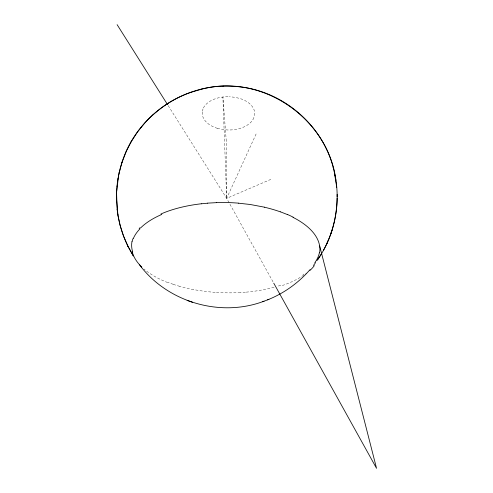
<?xml version="1.0" encoding="UTF-8"?>
<svg xmlns="http://www.w3.org/2000/svg" width="493" height="493" viewBox="0 0 493 493"><rect width="100%" height="100%" fill="white"/><g stroke="black" fill="none" stroke-linecap="round" stroke-linejoin="round"><path stroke-width="0.37" stroke-dasharray="2.46 1.85" d="M202.259 111.221L203.387 107.924M256.113 133.954L226.663 198.334L273.763 283.179M252.946 119.633L254.357 116.434A26.221 16.577 1 0 0 240.116 98.545L234.871 97.287L229.356 96.72M302.967 274.743L303.941 274.077M270.805 179.403L226.663 198.334L167.953 105.262M240.399 292.54L232.813 292.83A97.706 46.897 1.2 0 1 215.194 292.361M215.188 292.404L205.501 291.492L193.657 289.644M217.302 128.316L222.281 129.456L227.495 129.973A26.215 16.565 1 0 0 252.915 119.626M179.754 286.378L173.142 284.338M203.418 107.936A26.221 16.577 1 0 1 229.356 96.708M217.413 128.346A26.215 16.565 1 0 1 202.407 111.245M306.874 273.085A92.468 44.388 1.7 0 1 305.068 274.453M303.83 275.045A94.194 45.831 1.9 0 1 281.509 285.792M280.751 285.268A94.354 45.405 1.2 0 1 277.048 286.427M274.102 287.259A94.354 45.405 1.2 0 1 245.415 292.213M245.428 292.244A89.178 42.478 1.1 0 1 240.418 292.608M193.632 289.674A97.879 47.051 1.1 0 1 179.723 286.408M173.216 284.288A89.27 42.435 1.4 0 1 167.971 282.397M167.706 282.557A94.311 45.473 1 0 1 144.005 269.049M226.281 141.103L222.898 96.998L226.663 198.334L226.281 141.103"/><path stroke-width="0.74" d="M335.659 178.749C340.435 206.746 333.816 236.461 317.621 259.793M116.453 197.015L116.453 198.149M116.551 192.436L118.61 175.317M116.447 197.379L116.558 192.19M337.095 198.211C336.811 216.384 332.153 234.471 323.414 250.432M116.989 186.299L117.365 182.811M117.02 185.892L116.551 192.547L117.155 209.525M117.377 182.675L117.993 178.676M319.6 252.847L319.723 251.978A94.299 44.98 1.4 0 0 292.99 217.339M118.536 175.73L120.563 167.065M117.926 179.076L119.17 172.624M120.274 168.168L120.36 167.811M119.109 172.858L121.919 162.659C136.401 115.411 185.51 82.066 234.816 86.435C280.985 89.116 322.724 124.156 333.607 169.05M122.03 162.271L126.51 150.87M120.526 167.201L122.079 162.092M330.68 234.28L332.023 230.249M326.736 243.906L327.475 242.223M328.128 240.713L328.788 239.21M131.138 141.892L137.67 131.717M126.245 151.394L131.514 141.152M317.036 260.501L321.707 253.427M140.733 127.699L140.998 127.354M137.442 132.019L144.806 122.936C157.359 109.045 173.339 98.23 191.118 92.277M310.048 269.609C298.548 282.84 283.925 293.397 267.607 299.843M139.18 228.567L139.944 227.748M152.189 115.387L152.54 115.079M156.293 111.8L156.682 111.461M139.501 264.809C167.441 302.178 220.389 317.763 264.051 301.192M262.757 301.685L268.895 299.35M200.189 89.603C260.883 72.237 328.246 118.184 335.943 180.383M189.793 92.672L201.705 89.147M207.319 203.147L216.612 202.648M222.959 86.226L223.421 86.201M238.341 203.178L250.179 204.484L264.371 207.159M187.155 300.403L192.59 302.338M280.375 211.811L287.635 214.652M117.106 24.65L167.54 104.608M127.89 246.167L133.35 255.978L128.081 246.537C122.35 234.847 118.542 222.183 117.112 209.229M273.763 283.179L376.553 468.35L319.68 245.958M130.386 250.912L130.602 251.331M123.743 236.572L128.081 246.537M123.595 236.289L120.193 225.677L117.938 215.127L116.453 198.013M132.34 252.009L132.586 252.866M334.211 171.515L336.744 187.297M333.176 167.306L334.611 173.117M334.969 174.818L335.283 176.623M117.827 214.48L117.876 214.837M337.126 194.365L337.144 196.867M132.081 241.675A100.443 47.858 -0.3 0 1 132.95 238.704M133.246 238.735A92.598 44.216 0.6 0 1 140.037 228.764M140.641 227.908A94.212 44.53 0.4 0 1 161.79 214.43M160.94 213.993A94.323 45.073 1.1 0 1 201.267 203.782M201.286 203.812A90.059 43.384 1.2 0 1 207.35 203.233M216.606 202.598A97.004 46.465 1.2 0 1 238.353 203.128M264.34 207.189A97.207 46.49 1.2 0 1 280.332 211.836M287.721 214.609A89.972 43.427 1 0 1 293.267 217.216M319.365 252.835A92.524 44.265 -0.1 0 1 314.848 262.677M315.434 262.775A100.738 48.899 2.5 0 1 313.425 265.456M314.337 265.635A92.468 44.388 1.7 0 1 310.035 270.374M141.818 267.07A94.311 45.473 1 0 1 132.518 252.872M132.703 251.997A92.542 44.321 2.4 0 1 131.945 241.669"/></g></svg>
